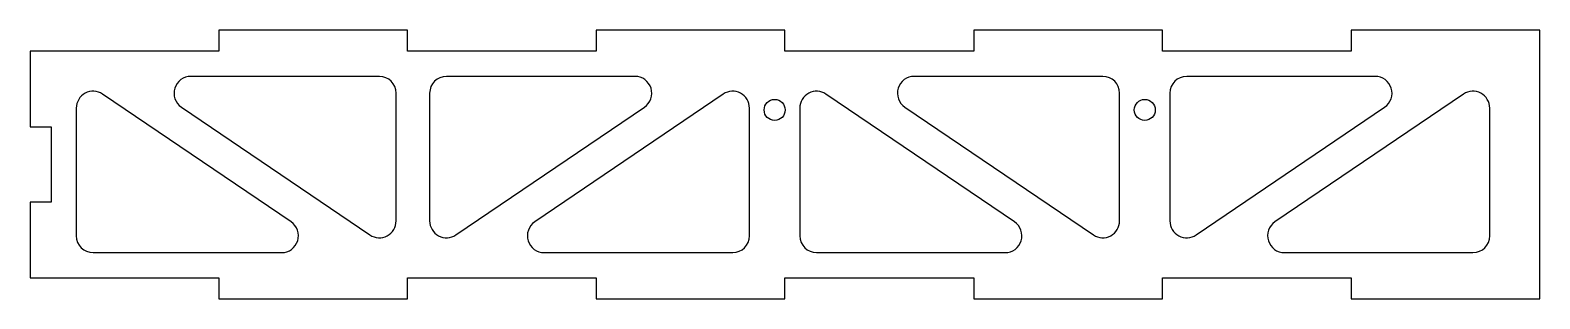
# Model space of a CAD drawing. Header units: inches. Extents: x -2.24 to 6.76, y -1.86 to -0.26.
import ezdxf

# ---------------------------------------------------------------- set-up
doc = ezdxf.new("R2010")
doc.units = ezdxf.units.IN
doc.header["$MEASUREMENT"] = 0

msp = doc.modelspace()

# ---------------------------------------------------------------- linework, layer by layer
at = {"color": 7, "linetype": 'Continuous', "lineweight": 25}
for p, q in [((-1.1132, -0.2586), (-1.1132, -0.3836)), ((0.0118, -0.2586), (-1.1132, -0.2586)), ((0.0118, -0.3836), (0.0118, -0.2586)), ((1.1368, -0.2586), (1.1368, -0.3836)), ((2.2618, -0.2586), (1.1368, -0.2586)), ((2.2618, -0.3836), (2.2618, -0.2586)), ((3.3868, -0.2586), (3.3868, -0.3836)), ((4.5118, -0.2586), (3.3868, -0.2586)), ((4.5118, -0.3836), (4.5118, -0.2586)), ((5.6368, -0.2586), (5.6368, -0.3836)), ((6.7618, -0.2586), (5.6368, -0.2586)), ((6.7618, -1.8586), (6.7618, -0.2586)), ((-2.2382, -0.3836), (-2.2382, -0.8336)), ((-1.1132, -0.3836), (-2.2382, -0.3836)), ((1.1368, -0.3836), (0.0118, -0.3836)), ((3.3868, -0.3836), (2.2618, -0.3836)), ((5.6368, -0.3836), (4.5118, -0.3836)), ((-0.1566, -0.5336), (-1.2806, -0.5336)), ((1.3675, -0.5336), (0.2434, -0.5336)), ((4.1567, -0.5336), (3.0326, -0.5336)), ((5.7807, -0.5336), (4.6567, -0.5336)), ((-0.683, -1.4008), (-1.8071, -0.6393)), ((-1.3367, -0.7164), (-0.2126, -1.4779)), ((-0.0566, -1.3951), (-0.0566, -0.6336)), ((0.1434, -0.6336), (0.1434, -1.3951)), ((0.2995, -1.4779), (1.4236, -0.7164)), ((1.894, -0.6393), (0.7699, -1.4008)), ((3.6302, -1.4008), (2.5061, -0.6393)), ((2.9765, -0.7164), (4.1006, -1.4779)), ((4.2567, -1.3951), (4.2567, -0.6336)), ((4.5567, -0.6336), (4.5567, -1.3951)), ((4.7127, -1.4779), (5.8368, -0.7164)), ((6.3072, -0.6393), (5.1831, -1.4008)), ((-1.9632, -0.7221), (-1.9632, -1.4836)), ((2.0501, -1.4836), (2.0501, -0.7221)), ((2.3501, -0.7221), (2.3501, -1.4836)), ((6.4633, -1.4836), (6.4633, -0.7221)), ((-2.2382, -0.8336), (-2.1132, -0.8336)), ((-2.1132, -0.8336), (-2.1132, -1.2836)), ((-2.2382, -1.2836), (-2.2382, -1.7336)), ((-2.1132, -1.2836), (-2.2382, -1.2836)), ((-1.8632, -1.5836), (-0.7391, -1.5836)), ((0.826, -1.5836), (1.9501, -1.5836)), ((2.4501, -1.5836), (3.5741, -1.5836)), ((5.2392, -1.5836), (6.3633, -1.5836)), ((-2.2382, -1.7336), (-1.1132, -1.7336)), ((-1.1132, -1.7336), (-1.1132, -1.8586)), ((0.0118, -1.7336), (1.1368, -1.7336)), ((0.0118, -1.8586), (0.0118, -1.7336)), ((1.1368, -1.7336), (1.1368, -1.8586)), ((2.2618, -1.7336), (3.3868, -1.7336)), ((2.2618, -1.8586), (2.2618, -1.7336)), ((3.3868, -1.7336), (3.3868, -1.8586)), ((4.5118, -1.7336), (5.6368, -1.7336)), ((4.5118, -1.8586), (4.5118, -1.7336)), ((5.6368, -1.7336), (5.6368, -1.8586)), ((-1.1132, -1.8586), (0.0118, -1.8586)), ((1.1368, -1.8586), (2.2618, -1.8586)), ((3.3868, -1.8586), (4.5118, -1.8586)), ((5.6368, -1.8586), (6.7618, -1.8586))]:
    msp.add_line(p, q, dxfattribs=at)
for centre in [(2.2001, -0.7336), (4.4067, -0.7336)]:
    msp.add_circle(centre, 0.0625, dxfattribs=at)
for centre, start, end in [((-1.2806, -0.6336), 90, 235.88553), ((-0.1566, -0.6336), 360, 90), ((0.2434, -0.6336), 90, 180), ((1.3675, -0.6336), 304.11447, 90), ((3.0326, -0.6336), 90, 235.88553), ((4.1567, -0.6336), 360, 90), ((4.6567, -0.6336), 90, 180), ((5.7807, -0.6336), 304.11447, 90), ((-1.8632, -0.7221), 55.88553, 180), ((1.9501, -0.7221), 360, 124.11447), ((2.4501, -0.7221), 55.88553, 180), ((6.3633, -0.7221), 360, 124.11447), ((-0.7391, -1.4836), 270, 55.88553), ((-0.1566, -1.3951), 235.88553, 360), ((0.2434, -1.3951), 180, 304.11447), ((0.826, -1.4836), 124.11447, 270), ((3.5741, -1.4836), 270, 55.88553), ((4.1567, -1.3951), 235.88553, 360), ((4.6567, -1.3951), 180, 304.11447), ((5.2392, -1.4836), 124.11447, 270), ((-1.8632, -1.4836), 180, 270), ((1.9501, -1.4836), 270, 360), ((2.4501, -1.4836), 180, 270), ((6.3633, -1.4836), 270, 360)]:
    msp.add_arc(centre, 0.1, start, end, dxfattribs=at)

doc.saveas('drawing.dxf')
